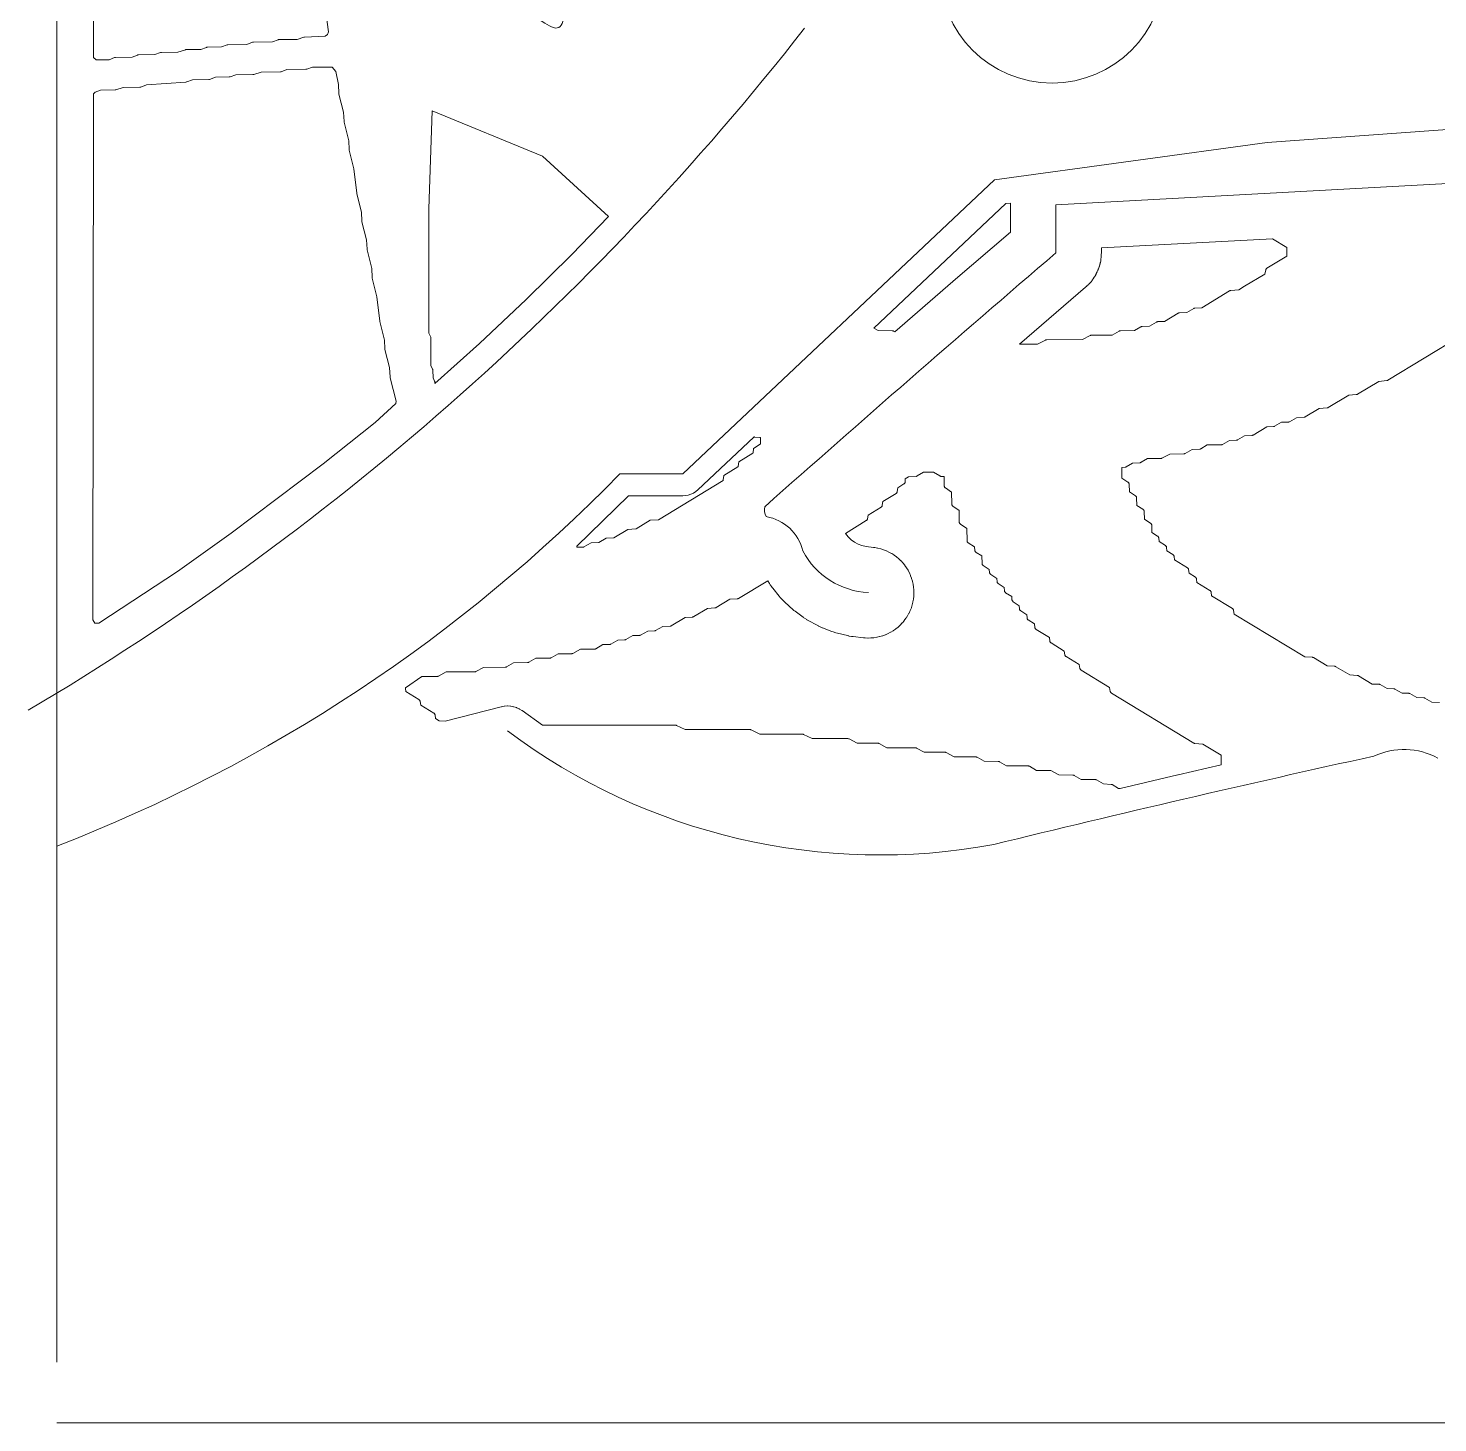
# Model space of a CAD drawing. Header units: inches. Extents: x 36 to 81.1, y 17.3 to 55.9.
# Drawn here: x 35.97 to 49.76, y 17.31 to 30.96 of the extents above; entities that cross this region are included whole.
import ezdxf

# ---------------------------------------------------------------- set-up
doc = ezdxf.new("R2010")
doc.units = ezdxf.units.IN
doc.layers.add('01_ORIGINAL_CAD', color=7, linetype='CONTINUOUS', lineweight=20)
doc.layers.add('03_ADDED_AREAS_SAME_COMPOSITION', color=7, linetype='CONTINUOUS', lineweight=15)

msp = doc.modelspace()

# ---------------------------------------------------------------- linework, layer by layer
at = {"layer": '01_ORIGINAL_CAD'}
for p, q in [((36.248, 17.906), (36.248, 55.9)), ((71.442, 17.312), (36.248, 17.312))]:
    msp.add_line(p, q, dxfattribs=at)
msp.add_lwpolyline([(53.65, 30.945), (50.4, 30.004), (48.095, 29.84), (45.427, 29.473), (42.376, 26.597), (41.758, 26.597, -0.10797), (36.248, 22.954)], format="xyb", dxfattribs=at)
msp.add_lwpolyline([(46.027, 28.759), (46.027, 29.23), (50.643, 29.479)], dxfattribs=at)
msp.add_circle((45.989, 31.521), 1.1, dxfattribs=at)
for centre, radius, start, end in [((22.02, 47.825), 27.364, 300.648, 321.9453), ((177.596, -125.015), 202.378, 130.55026, 131.62005), ((43.293, 26.24), 0.119, 162.5746, 211.3187), ((43.119, 25.741), 0.443, 13.2811, 80.611), ((44.225, 26.196), 0.761, 207.5896, 267.5639), ((44.306, 28.951), 6.083, 233.183, 280.5392), ((49.433, 23.211), 0.689, 61.2688, 115.2094), ((83.889, -134.15), 161.762, 102.40484, 103.75801)]:
    msp.add_arc(centre, radius, start, end, dxfattribs=at)
at = {"layer": '03_ADDED_AREAS_SAME_COMPOSITION'}
for points in [[(38.881, 31.11), (38.907, 30.921), (38.897, 30.895), (38.875, 30.88), (38.673, 30.871), (38.67, 30.871), (38.666, 30.87), (38.6, 30.848), (38.424, 30.846), (38.421, 30.846), (38.418, 30.846), (38.415, 30.845), (38.36, 30.824), (38.174, 30.821), (38.171, 30.821), (38.168, 30.821), (38.165, 30.82), (38.11, 30.799), (37.924, 30.796), (37.921, 30.796), (37.918, 30.796), (37.915, 30.795), (37.86, 30.774), (37.724, 30.771), (37.721, 30.771), (37.718, 30.771), (37.715, 30.77), (37.66, 30.749), (37.516, 30.748), (37.512, 30.748), (37.509, 30.747), (37.435, 30.724), (37.274, 30.721), (37.271, 30.721), (37.268, 30.721), (37.265, 30.72), (37.21, 30.699), (37.049, 30.696), (37.046, 30.696), (37.043, 30.696), (37.04, 30.695), (36.985, 30.674), (36.824, 30.671), (36.821, 30.671), (36.818, 30.671), (36.815, 30.67), (36.76, 30.649), (36.635, 30.649), (36.607, 30.672), (36.603, 36.714)], [(49.78, 24.359), (49.707, 24.363), (49.637, 24.403), (49.635, 24.404), (49.632, 24.405), (49.629, 24.406), (49.626, 24.406), (49.56, 24.408), (49.491, 24.447), (49.488, 24.448), (49.485, 24.449), (49.482, 24.45), (49.479, 24.45), (49.414, 24.452), (49.345, 24.491), (49.342, 24.492), (49.339, 24.493), (49.336, 24.494), (49.333, 24.494), (49.268, 24.496), (49.199, 24.535), (49.196, 24.537), (49.193, 24.538), (49.19, 24.538), (49.187, 24.539), (49.122, 24.54), (48.987, 24.621), (48.984, 24.623), (48.981, 24.624), (48.978, 24.625), (48.975, 24.625), (48.903, 24.629), (48.767, 24.71), (48.765, 24.711), (48.762, 24.712), (48.759, 24.713), (48.756, 24.714), (48.683, 24.717), (48.548, 24.799), (48.545, 24.8), (48.542, 24.801), (48.539, 24.802), (48.536, 24.802), (48.464, 24.806), (47.771, 25.225), (47.766, 25.261), (47.765, 25.264), (47.764, 25.267), (47.763, 25.27), (47.761, 25.273), (47.759, 25.275), (47.757, 25.277), (47.754, 25.279), (47.551, 25.403), (47.546, 25.439), (47.545, 25.442), (47.544, 25.445), (47.543, 25.448), (47.541, 25.45), (47.539, 25.453), (47.537, 25.455), (47.534, 25.456), (47.406, 25.535), (47.403, 25.566), (47.403, 25.569), (47.402, 25.572), (47.401, 25.575), (47.399, 25.578), (47.397, 25.581), (47.395, 25.583), (47.392, 25.585), (47.331, 25.624), (47.326, 25.66), (47.325, 25.663), (47.324, 25.666), (47.323, 25.669), (47.321, 25.672), (47.319, 25.674), (47.317, 25.676), (47.314, 25.678), (47.186, 25.757), (47.184, 25.787), (47.183, 25.791), (47.182, 25.794), (47.181, 25.797), (47.179, 25.8), (47.177, 25.802), (47.175, 25.805), (47.172, 25.807), (47.113, 25.845), (47.11, 25.876), (47.11, 25.879), (47.109, 25.882), (47.108, 25.885), (47.106, 25.888), (47.104, 25.891), (47.101, 25.893), (47.099, 25.895), (47.038, 25.934), (47.033, 25.971), (47.032, 25.974), (47.031, 25.977), (47.03, 25.98), (47.028, 25.982), (47.026, 25.984), (47.024, 25.987), (47.021, 25.988), (46.967, 26.022), (46.966, 26.092), (46.965, 26.095), (46.965, 26.098), (46.964, 26.101), (46.962, 26.104), (46.96, 26.107), (46.958, 26.11), (46.955, 26.112), (46.893, 26.154), (46.89, 26.23), (46.89, 26.233), (46.889, 26.237), (46.887, 26.24), (46.886, 26.243), (46.884, 26.245), (46.881, 26.248), (46.878, 26.25), (46.819, 26.288), (46.816, 26.363), (46.816, 26.366), (46.815, 26.37), (46.814, 26.373), (46.812, 26.376), (46.81, 26.378), (46.808, 26.381), (46.805, 26.383), (46.746, 26.421), (46.743, 26.496), (46.743, 26.499), (46.742, 26.503), (46.74, 26.506), (46.739, 26.509), (46.737, 26.511), (46.734, 26.514), (46.731, 26.516), (46.673, 26.554), (46.672, 26.659), (46.704, 26.662), (46.707, 26.662), (46.71, 26.663), (46.713, 26.664), (46.715, 26.665), (46.777, 26.702), (46.85, 26.706), (46.853, 26.706), (46.856, 26.707), (46.858, 26.708), (46.861, 26.71), (46.922, 26.746), (47.052, 26.747), (47.055, 26.747), (47.058, 26.748), (47.061, 26.748), (47.064, 26.75), (47.141, 26.791), (47.279, 26.793), (47.283, 26.793), (47.286, 26.794), (47.289, 26.795), (47.292, 26.796), (47.361, 26.835), (47.434, 26.839), (47.437, 26.84), (47.44, 26.84), (47.442, 26.842), (47.445, 26.843), (47.506, 26.88), (47.645, 26.882), (47.648, 26.882), (47.651, 26.882), (47.654, 26.883), (47.657, 26.885), (47.725, 26.924), (47.791, 26.926), (47.794, 26.926), (47.797, 26.927), (47.8, 26.928), (47.803, 26.929), (47.872, 26.969), (47.945, 26.973), (47.948, 26.973), (47.951, 26.974), (47.954, 26.975), (47.956, 26.976), (48.091, 27.057), (48.156, 27.059), (48.159, 27.059), (48.162, 27.06), (48.165, 27.061), (48.167, 27.062), (48.236, 27.102), (48.302, 27.104), (48.305, 27.104), (48.308, 27.105), (48.311, 27.106), (48.313, 27.107), (48.383, 27.146), (48.456, 27.15), (48.459, 27.151), (48.462, 27.151), (48.464, 27.152), (48.467, 27.154), (48.602, 27.235), (48.682, 27.242), (48.684, 27.243), (48.687, 27.243), (48.69, 27.245), (48.692, 27.246), (48.894, 27.368), (48.966, 27.372), (48.969, 27.373), (48.972, 27.373), (48.975, 27.374), (48.978, 27.376), (49.186, 27.502), (49.265, 27.509), (49.268, 27.509), (49.271, 27.51), (49.274, 27.511), (49.276, 27.512), (49.988, 27.945)]]:
    msp.add_lwpolyline(points, dxfattribs=at)
for points in [[(36.659, 25.135), (36.622, 25.136), (36.603, 25.169), (36.608, 30.315), (36.623, 30.331), (36.676, 30.352), (36.819, 30.353), (36.823, 30.354), (36.827, 30.354), (36.9, 30.377), (37.062, 30.38), (37.065, 30.38), (37.067, 30.381), (37.07, 30.382), (37.127, 30.403), (37.513, 30.43), (37.517, 30.431), (37.52, 30.432), (37.576, 30.452), (37.737, 30.455), (37.74, 30.455), (37.742, 30.456), (37.745, 30.457), (37.801, 30.477), (37.937, 30.48), (37.94, 30.48), (37.942, 30.481), (37.945, 30.482), (38.001, 30.502), (38.169, 30.503), (38.173, 30.504), (38.177, 30.504), (38.25, 30.527), (38.437, 30.53), (38.439, 30.53), (38.442, 30.531), (38.445, 30.532), (38.501, 30.552), (38.687, 30.555), (38.689, 30.555), (38.692, 30.556), (38.695, 30.557), (38.751, 30.577), (38.945, 30.577), (38.981, 30.533), (39.007, 30.407), (39.01, 30.319), (39.01, 30.316), (39.01, 30.313), (39.056, 30.136), (39.06, 30.044), (39.06, 30.041), (39.06, 30.038), (39.107, 29.856), (39.11, 29.769), (39.11, 29.766), (39.11, 29.763), (39.157, 29.58), (39.185, 29.342), (39.185, 29.338), (39.232, 29.156), (39.235, 29.069), (39.235, 29.066), (39.235, 29.063), (39.281, 28.886), (39.285, 28.794), (39.285, 28.791), (39.285, 28.788), (39.332, 28.606), (39.335, 28.519), (39.335, 28.516), (39.335, 28.513), (39.382, 28.33), (39.41, 28.092), (39.41, 28.088), (39.457, 27.906), (39.46, 27.819), (39.46, 27.816), (39.46, 27.813), (39.506, 27.636), (39.51, 27.544), (39.51, 27.541), (39.51, 27.538), (39.57, 27.307), (39.568, 27.286), (39.364, 27.1), (38.857, 26.695), (37.954, 26.017), (37.429, 25.643)], [(39.95, 27.48), (39.95, 27.493), (39.949, 27.496), (39.949, 27.5), (39.947, 27.503), (39.931, 27.538), (39.93, 27.611), (39.929, 27.615), (39.929, 27.619), (39.927, 27.622), (39.911, 27.657), (39.91, 27.925), (39.91, 27.928), (39.909, 27.931), (39.908, 27.935), (39.89, 27.974), (39.889, 29.191), (39.923, 30.148), (41.001, 29.705), (41.648, 29.114), (41.291, 28.744), (40.843, 28.302), (40.385, 27.871)], [(44.245, 28.022), (45.538, 29.241), (45.583, 29.247), (45.582, 29.245), (45.582, 29.244), (45.582, 29.23), (45.582, 29.23), (45.582, 28.963), (45.021, 28.481), (45.021, 28.481), (45.02, 28.48), (45.02, 28.48), (45.019, 28.48), (45.019, 28.48), (45.019, 28.479), (45.019, 28.479), (44.45, 27.986), (44.438, 27.993), (44.436, 27.994), (44.433, 27.995), (44.429, 27.996), (44.426, 27.996), (44.288, 27.998)], [(46.343, 28.446), (46.344, 28.447), (46.348, 28.451), (46.349, 28.452), (46.35, 28.454), (46.351, 28.455), (46.353, 28.456), (46.356, 28.46), (46.368, 28.474), (46.369, 28.475), (46.369, 28.475), (46.37, 28.476), (46.371, 28.477), (46.381, 28.49), (46.382, 28.491), (46.385, 28.495), (46.386, 28.497), (46.387, 28.498), (46.388, 28.5), (46.389, 28.501), (46.392, 28.506), (46.402, 28.521), (46.403, 28.522), (46.403, 28.522), (46.404, 28.523), (46.405, 28.524), (46.413, 28.539), (46.414, 28.54), (46.416, 28.544), (46.417, 28.546), (46.418, 28.548), (46.419, 28.549), (46.42, 28.551), (46.422, 28.556), (46.43, 28.572), (46.431, 28.573), (46.431, 28.574), (46.431, 28.574), (46.432, 28.576), (46.438, 28.591), (46.439, 28.592), (46.441, 28.597), (46.442, 28.599), (46.442, 28.6), (46.443, 28.602), (46.444, 28.604), (46.446, 28.609), (46.451, 28.626), (46.452, 28.627), (46.452, 28.628), (46.452, 28.629), (46.453, 28.63), (46.457, 28.646), (46.457, 28.647), (46.459, 28.652), (46.459, 28.654), (46.46, 28.656), (46.46, 28.658), (46.46, 28.66), (46.462, 28.665), (46.465, 28.682), (46.465, 28.684), (46.465, 28.685), (46.466, 28.685), (46.466, 28.687), (46.468, 28.703), (46.468, 28.704), (46.469, 28.71), (46.469, 28.711), (46.469, 28.713), (46.47, 28.715), (46.47, 28.717), (46.47, 28.723), (46.471, 28.74), (46.471, 28.742), (46.471, 28.742), (46.471, 28.743), (46.471, 28.744), (46.472, 28.758), (46.472, 28.759), (46.472, 28.808), (48.145, 28.898), (48.287, 28.812), (48.287, 28.728), (48.092, 28.609), (48.089, 28.607), (48.087, 28.605), (48.085, 28.603), (48.083, 28.6), (48.082, 28.597), (48.081, 28.594), (48.071, 28.552), (47.873, 28.432), (47.818, 28.398), (47.738, 28.391), (47.735, 28.391), (47.733, 28.39), (47.73, 28.389), (47.727, 28.387), (47.454, 28.221), (47.388, 28.219), (47.385, 28.219), (47.382, 28.218), (47.38, 28.217), (47.377, 28.216), (47.308, 28.176), (47.235, 28.172), (47.232, 28.172), (47.229, 28.171), (47.226, 28.17), (47.223, 28.169), (47.089, 28.088), (47.024, 28.086), (47.021, 28.085), (47.018, 28.085), (47.015, 28.084), (47.012, 28.082), (46.943, 28.043), (46.87, 28.039), (46.867, 28.039), (46.864, 28.038), (46.861, 28.037), (46.858, 28.035), (46.797, 27.999), (46.659, 27.997), (46.656, 27.997), (46.653, 27.996), (46.65, 27.995), (46.647, 27.994), (46.578, 27.954), (46.375, 27.954), (46.372, 27.954), (46.369, 27.953), (46.366, 27.952), (46.363, 27.951), (46.287, 27.91), (45.937, 27.909), (45.934, 27.909), (45.931, 27.909), (45.928, 27.908), (45.925, 27.906), (45.848, 27.865), (45.67, 27.865), (46.317, 28.422), (46.318, 28.422), (46.328, 28.432), (46.329, 28.433), (46.329, 28.433), (46.33, 28.434), (46.331, 28.435)], [(43.077, 26.957), (43.13, 26.953), (43.131, 26.953), (43.132, 26.953), (43.132, 26.953), (43.133, 26.952), (43.133, 26.952), (43.134, 26.952), (43.134, 26.951), (43.135, 26.951), (43.135, 26.95), (43.135, 26.95), (43.135, 26.949), (43.136, 26.949), (43.136, 26.948), (43.136, 26.948), (43.136, 26.947), (43.136, 26.893), (43.136, 26.893), (43.136, 26.892), (43.136, 26.891), (43.136, 26.891), (43.135, 26.89), (43.135, 26.89), (43.135, 26.889), (43.134, 26.889), (43.134, 26.888), (43.133, 26.888), (43.066, 26.845), (43.063, 26.804), (43.063, 26.803), (43.063, 26.803), (43.063, 26.802), (43.063, 26.802), (43.062, 26.801), (43.062, 26.801), (43.062, 26.8), (43.061, 26.8), (43.061, 26.8), (43.06, 26.799), (42.924, 26.716), (42.918, 26.67), (42.917, 26.67), (42.917, 26.669), (42.917, 26.669), (42.917, 26.668), (42.916, 26.668), (42.916, 26.667), (42.916, 26.667), (42.915, 26.667), (42.915, 26.666), (42.778, 26.582), (42.772, 26.537), (42.772, 26.537), (42.772, 26.536), (42.771, 26.536), (42.771, 26.535), (42.771, 26.535), (42.77, 26.534), (42.77, 26.534), (42.769, 26.533), (42.769, 26.533), (42.137, 26.148), (42.136, 26.148), (42.136, 26.148), (42.135, 26.148), (42.135, 26.147), (42.134, 26.147), (42.057, 26.143), (41.918, 26.059), (41.917, 26.059), (41.917, 26.059), (41.916, 26.059), (41.916, 26.059), (41.915, 26.059), (41.838, 26.054), (41.699, 25.971), (41.698, 25.97), (41.698, 25.97), (41.697, 25.97), (41.697, 25.97), (41.696, 25.97), (41.626, 25.968), (41.553, 25.926), (41.552, 25.926), (41.552, 25.926), (41.551, 25.926), (41.551, 25.925), (41.55, 25.925), (41.48, 25.923), (41.407, 25.882), (41.406, 25.881), (41.406, 25.881), (41.405, 25.881), (41.405, 25.881), (41.404, 25.881), (41.343, 25.879), (41.343, 25.879), (41.342, 25.879), (41.341, 25.88), (41.341, 25.88), (41.34, 25.88), (41.34, 25.88), (41.339, 25.881), (41.339, 25.881), (41.338, 25.881), (41.338, 25.882), (41.338, 25.882), (41.337, 25.883), (41.337, 25.884), (41.337, 25.884), (41.337, 25.885), (41.337, 25.885), (41.337, 25.886), (41.337, 25.886), (41.337, 25.887), (41.337, 25.888), (41.338, 25.888), (41.338, 25.889), (41.338, 25.889), (41.339, 25.89), (41.843, 26.381), (41.844, 26.381), (41.844, 26.382), (41.845, 26.382), (41.845, 26.382), (41.846, 26.382), (41.846, 26.383), (41.847, 26.383), (41.847, 26.383), (42.376, 26.383), (42.403, 26.384), (42.429, 26.389), (42.455, 26.398), (42.479, 26.409), (42.502, 26.424), (42.523, 26.441), (43.07, 26.956), (43.07, 26.957), (43.07, 26.957), (43.071, 26.957), (43.072, 26.958), (43.072, 26.958), (43.073, 26.958), (43.073, 26.958), (43.074, 26.958), (43.074, 26.958), (43.075, 26.958), (43.076, 26.958), (43.076, 26.957), (43.077, 26.957)], [(39.661, 24.502), (39.822, 24.614), (39.972, 24.615), (39.975, 24.615), (39.978, 24.615), (39.981, 24.616), (39.983, 24.618), (40.06, 24.659), (40.337, 24.659), (40.34, 24.659), (40.343, 24.66), (40.346, 24.661), (40.349, 24.662), (40.425, 24.703), (40.637, 24.705), (40.64, 24.705), (40.643, 24.706), (40.646, 24.707), (40.649, 24.708), (40.718, 24.748), (40.856, 24.75), (40.859, 24.75), (40.862, 24.751), (40.865, 24.752), (40.868, 24.753), (40.937, 24.792), (41.075, 24.794), (41.078, 24.794), (41.082, 24.795), (41.084, 24.796), (41.087, 24.797), (41.156, 24.837), (41.286, 24.837), (41.289, 24.837), (41.292, 24.838), (41.295, 24.839), (41.298, 24.84), (41.375, 24.881), (41.513, 24.883), (41.517, 24.883), (41.52, 24.884), (41.523, 24.885), (41.525, 24.886), (41.594, 24.926), (41.66, 24.927), (41.663, 24.928), (41.666, 24.928), (41.669, 24.929), (41.671, 24.931), (41.74, 24.97), (41.806, 24.972), (41.809, 24.972), (41.812, 24.973), (41.815, 24.974), (41.817, 24.975), (41.886, 25.014), (41.952, 25.016), (41.955, 25.016), (41.958, 25.017), (41.961, 25.018), (41.963, 25.02), (42.032, 25.059), (42.098, 25.061), (42.101, 25.061), (42.104, 25.062), (42.107, 25.063), (42.109, 25.064), (42.179, 25.103), (42.252, 25.107), (42.255, 25.108), (42.258, 25.108), (42.26, 25.11), (42.263, 25.111), (42.398, 25.192), (42.47, 25.196), (42.473, 25.197), (42.476, 25.197), (42.479, 25.198), (42.482, 25.2), (42.617, 25.281), (42.689, 25.285), (42.692, 25.285), (42.695, 25.286), (42.698, 25.287), (42.701, 25.289), (42.836, 25.37), (42.908, 25.374), (42.911, 25.374), (42.914, 25.375), (42.917, 25.376), (42.92, 25.377), (43.206, 25.551), (43.223, 25.525), (43.223, 25.524), (43.231, 25.512), (43.231, 25.511), (43.247, 25.49), (43.247, 25.489), (43.256, 25.478), (43.256, 25.477), (43.319, 25.399), (43.32, 25.399), (43.329, 25.388), (43.329, 25.387), (43.347, 25.368), (43.348, 25.368), (43.358, 25.357), (43.358, 25.357), (43.43, 25.289), (43.431, 25.288), (43.441, 25.279), (43.442, 25.278), (43.462, 25.261), (43.463, 25.261), (43.474, 25.252), (43.474, 25.252), (43.554, 25.194), (43.555, 25.193), (43.566, 25.185), (43.567, 25.185), (43.589, 25.171), (43.59, 25.17), (43.602, 25.163), (43.603, 25.163), (43.689, 25.115), (43.69, 25.115), (43.702, 25.109), (43.703, 25.108), (43.727, 25.097), (43.727, 25.097), (43.74, 25.091), (43.741, 25.091), (43.833, 25.055), (43.834, 25.055), (43.848, 25.05), (43.848, 25.05), (43.873, 25.042), (43.874, 25.042), (43.888, 25.038), (43.889, 25.038), (43.986, 25.014), (43.986, 25.014), (44.001, 25.011), (44.001, 25.01), (44.027, 25.006), (44.028, 25.006), (44.043, 25.004), (44.043, 25.004), (44.144, 24.993), (44.145, 24.992), (44.159, 24.991), (44.16, 24.991), (44.186, 24.99), (44.188, 24.99), (44.216, 24.991), (44.218, 24.991), (44.244, 24.993), (44.246, 24.993), (44.274, 24.998), (44.276, 24.998), (44.301, 25.004), (44.303, 25.004), (44.331, 25.012), (44.332, 25.013), (44.357, 25.022), (44.358, 25.022), (44.385, 25.034), (44.386, 25.035), (44.409, 25.047), (44.411, 25.048), (44.435, 25.062), (44.437, 25.063), (44.458, 25.078), (44.459, 25.079), (44.482, 25.097), (44.483, 25.098), (44.502, 25.116), (44.503, 25.117), (44.523, 25.138), (44.524, 25.139), (44.541, 25.159), (44.542, 25.161), (44.559, 25.184), (44.56, 25.185), (44.574, 25.207), (44.575, 25.209), (44.589, 25.234), (44.59, 25.235), (44.601, 25.259), (44.601, 25.261), (44.612, 25.287), (44.612, 25.289), (44.62, 25.314), (44.621, 25.315), (44.627, 25.343), (44.628, 25.345), (44.632, 25.371), (44.633, 25.372), (44.636, 25.401), (44.636, 25.403), (44.637, 25.429), (44.637, 25.43), (44.636, 25.459), (44.636, 25.461), (44.634, 25.487), (44.634, 25.488), (44.629, 25.517), (44.629, 25.519), (44.623, 25.544), (44.623, 25.546), (44.615, 25.573), (44.614, 25.575), (44.605, 25.599), (44.605, 25.601), (44.593, 25.627), (44.593, 25.629), (44.58, 25.652), (44.58, 25.653), (44.565, 25.678), (44.564, 25.679), (44.549, 25.701), (44.548, 25.702), (44.53, 25.725), (44.529, 25.726), (44.511, 25.745), (44.51, 25.746), (44.489, 25.766), (44.488, 25.767), (44.468, 25.784), (44.467, 25.785), (44.443, 25.802), (44.442, 25.803), (44.42, 25.817), (44.419, 25.818), (44.393, 25.832), (44.392, 25.832), (44.368, 25.843), (44.367, 25.844), (44.34, 25.855), (44.338, 25.855), (44.313, 25.863), (44.312, 25.863), (44.284, 25.87), (44.282, 25.871), (44.256, 25.875), (44.256, 25.875), (44.241, 25.877), (44.241, 25.877), (44.169, 25.885), (44.129, 25.895), (44.091, 25.91), (44.055, 25.929), (44.022, 25.953), (43.993, 25.982), (43.967, 26.014), (43.967, 26.014), (44.171, 26.139), (44.174, 26.141), (44.176, 26.143), (44.178, 26.145), (44.18, 26.148), (44.181, 26.151), (44.182, 26.154), (44.183, 26.157), (44.188, 26.193), (44.317, 26.272), (44.319, 26.274), (44.322, 26.276), (44.324, 26.278), (44.325, 26.281), (44.327, 26.284), (44.328, 26.287), (44.328, 26.29), (44.334, 26.326), (44.462, 26.405), (44.465, 26.407), (44.467, 26.409), (44.469, 26.411), (44.471, 26.414), (44.472, 26.417), (44.473, 26.42), (44.474, 26.423), (44.479, 26.459), (44.539, 26.498), (44.542, 26.5), (44.545, 26.503), (44.547, 26.505), (44.548, 26.508), (44.55, 26.511), (44.55, 26.514), (44.551, 26.518), (44.553, 26.548), (44.585, 26.568), (44.658, 26.572), (44.661, 26.572), (44.664, 26.573), (44.667, 26.574), (44.67, 26.576), (44.731, 26.612), (44.829, 26.612), (44.89, 26.576), (44.893, 26.574), (44.895, 26.573), (44.898, 26.573), (44.901, 26.572), (44.933, 26.57), (44.934, 26.48), (44.934, 26.476), (44.935, 26.473), (44.936, 26.47), (44.938, 26.467), (44.94, 26.464), (44.942, 26.461), (44.945, 26.459), (45.006, 26.417), (45.007, 26.302), (45.008, 26.299), (45.008, 26.295), (45.01, 26.292), (45.011, 26.289), (45.013, 26.286), (45.016, 26.284), (45.018, 26.282), (45.08, 26.24), (45.081, 26.125), (45.081, 26.121), (45.082, 26.118), (45.083, 26.115), (45.085, 26.112), (45.087, 26.109), (45.089, 26.107), (45.092, 26.104), (45.154, 26.062), (45.157, 25.942), (45.157, 25.939), (45.158, 25.936), (45.159, 25.932), (45.161, 25.929), (45.163, 25.927), (45.166, 25.924), (45.168, 25.922), (45.229, 25.883), (45.234, 25.847), (45.235, 25.844), (45.236, 25.841), (45.237, 25.838), (45.239, 25.835), (45.241, 25.833), (45.243, 25.831), (45.246, 25.829), (45.301, 25.795), (45.304, 25.72), (45.304, 25.717), (45.305, 25.714), (45.306, 25.711), (45.308, 25.708), (45.31, 25.705), (45.313, 25.702), (45.315, 25.7), (45.375, 25.662), (45.377, 25.631), (45.378, 25.628), (45.379, 25.624), (45.38, 25.621), (45.382, 25.619), (45.384, 25.616), (45.386, 25.614), (45.389, 25.612), (45.448, 25.573), (45.451, 25.542), (45.451, 25.539), (45.452, 25.536), (45.453, 25.533), (45.455, 25.53), (45.457, 25.527), (45.459, 25.525), (45.462, 25.523), (45.522, 25.485), (45.524, 25.454), (45.524, 25.45), (45.525, 25.447), (45.527, 25.444), (45.528, 25.441), (45.53, 25.439), (45.533, 25.436), (45.535, 25.434), (45.595, 25.396), (45.597, 25.365), (45.598, 25.362), (45.599, 25.358), (45.6, 25.355), (45.602, 25.353), (45.604, 25.35), (45.606, 25.348), (45.609, 25.346), (45.668, 25.307), (45.671, 25.276), (45.671, 25.273), (45.672, 25.27), (45.673, 25.267), (45.675, 25.264), (45.677, 25.261), (45.679, 25.259), (45.682, 25.257), (45.742, 25.219), (45.744, 25.188), (45.744, 25.184), (45.745, 25.181), (45.747, 25.178), (45.748, 25.175), (45.75, 25.173), (45.753, 25.17), (45.755, 25.168), (45.816, 25.129), (45.821, 25.093), (45.822, 25.09), (45.823, 25.087), (45.824, 25.084), (45.826, 25.081), (45.828, 25.079), (45.83, 25.077), (45.833, 25.075), (45.963, 24.996), (45.968, 24.96), (45.969, 24.957), (45.97, 24.954), (45.971, 24.951), (45.973, 24.948), (45.975, 24.946), (45.977, 24.944), (45.98, 24.942), (46.109, 24.863), (46.114, 24.827), (46.115, 24.824), (46.116, 24.821), (46.117, 24.818), (46.119, 24.815), (46.121, 24.813), (46.124, 24.811), (46.126, 24.809), (46.256, 24.73), (46.261, 24.694), (46.262, 24.691), (46.263, 24.688), (46.264, 24.685), (46.266, 24.682), (46.268, 24.68), (46.27, 24.678), (46.273, 24.676), (46.55, 24.508), (46.559, 24.466), (46.56, 24.463), (46.562, 24.46), (46.564, 24.457), (46.566, 24.455), (46.568, 24.453), (46.571, 24.451), (47.376, 23.963), (47.379, 23.962), (47.381, 23.961), (47.384, 23.96), (47.387, 23.96), (47.466, 23.953), (47.645, 23.845), (47.645, 23.749), (47.222, 23.652), (47.221, 23.652), (47.22, 23.652), (47.22, 23.652), (46.657, 23.519), (46.64, 23.519), (46.579, 23.556), (46.576, 23.557), (46.573, 23.558), (46.57, 23.559), (46.567, 23.559), (46.494, 23.563), (46.425, 23.603), (46.422, 23.604), (46.419, 23.605), (46.416, 23.606), (46.413, 23.606), (46.275, 23.608), (46.206, 23.647), (46.203, 23.648), (46.2, 23.649), (46.197, 23.65), (46.194, 23.65), (46.055, 23.652), (45.978, 23.693), (45.975, 23.694), (45.972, 23.695), (45.969, 23.696), (45.966, 23.696), (45.836, 23.696), (45.767, 23.736), (45.764, 23.737), (45.761, 23.738), (45.758, 23.739), (45.755, 23.739), (45.544, 23.741), (45.475, 23.78), (45.472, 23.781), (45.469, 23.782), (45.466, 23.783), (45.463, 23.783), (45.324, 23.785), (45.255, 23.824), (45.252, 23.825), (45.249, 23.826), (45.246, 23.827), (45.243, 23.827), (45.031, 23.829), (44.954, 23.87), (44.952, 23.871), (44.949, 23.872), (44.946, 23.873), (44.943, 23.873), (44.739, 23.873), (44.662, 23.914), (44.659, 23.915), (44.656, 23.916), (44.653, 23.917), (44.65, 23.917), (44.373, 23.917), (44.297, 23.958), (44.294, 23.96), (44.291, 23.961), (44.288, 23.961), (44.285, 23.961), (44.081, 23.962), (44.004, 24.003), (44.001, 24.004), (43.999, 24.005), (43.996, 24.005), (43.992, 24.006), (43.642, 24.006), (43.557, 24.048), (43.553, 24.049), (43.55, 24.05), (43.546, 24.05), (43.13, 24.05), (43.045, 24.092), (43.042, 24.093), (43.038, 24.094), (43.034, 24.094), (42.4, 24.094), (42.314, 24.136), (42.311, 24.137), (42.307, 24.138), (42.303, 24.138), (41.003, 24.138), (40.802, 24.281), (40.8, 24.281), (40.777, 24.296), (40.775, 24.297), (40.75, 24.309), (40.747, 24.31), (40.721, 24.318), (40.718, 24.319), (40.691, 24.324), (40.688, 24.324), (40.661, 24.326), (40.658, 24.326), (40.631, 24.324), (40.628, 24.324), (40.601, 24.318), (40.599, 24.318), (40.051, 24.178), (39.99, 24.181), (39.956, 24.202), (39.951, 24.238), (39.95, 24.241), (39.949, 24.244), (39.948, 24.247), (39.946, 24.249), (39.944, 24.252), (39.942, 24.254), (39.939, 24.256), (39.81, 24.335), (39.804, 24.371), (39.804, 24.374), (39.803, 24.377), (39.801, 24.38), (39.8, 24.382), (39.798, 24.385), (39.795, 24.387), (39.793, 24.389), (39.664, 24.467), (39.662, 24.498), (39.661, 24.501)]]:
    msp.add_lwpolyline(points, close=True, dxfattribs=at)
msp.add_open_spline([(40.656, 31.225), (40.616, 31.318), (40.684, 31.493), (40.72, 31.632), (40.755, 31.764), (40.761, 31.863), (40.772, 32.019), (40.778, 32.097), (40.785, 32.19), (40.804, 32.221), (40.823, 32.252), (40.854, 32.226), (40.877, 32.187), (40.925, 32.105), (40.941, 31.966), (40.98, 31.83), (41.062, 31.549), (41.242, 31.279), (41.21, 31.064), (41.202, 31.007), (41.179, 30.953), (41.128, 30.959), (41.083, 30.964), (41.017, 31.016), (40.952, 31.052), (40.821, 31.126), (40.693, 31.141), (40.656, 31.225)], degree=3, knots=[0, 0, 0, 0, 0.130916, 0.130916, 0.130916, 0.253979, 0.253979, 0.253979, 0.315702, 0.315702, 0.315702, 0.375204, 0.375204, 0.375204, 0.498586, 0.498586, 0.498586, 0.753082, 0.753082, 0.753082, 0.820783, 0.820783, 0.820783, 0.880354, 0.880354, 0.880354, 1, 1, 1, 1], dxfattribs=at)

doc.saveas('drawing.dxf')
